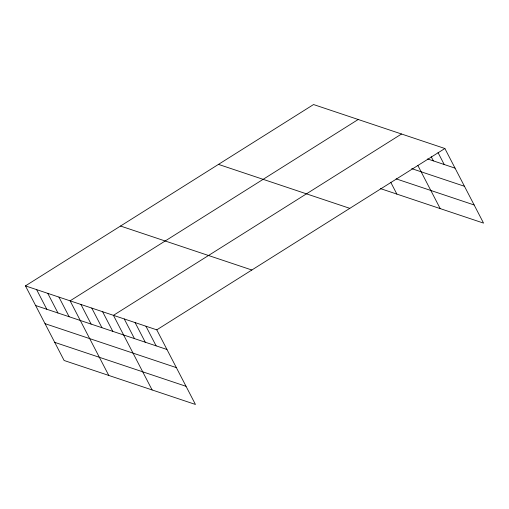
<?xml version="1.0" encoding="UTF-8"?>
<svg xmlns="http://www.w3.org/2000/svg" width="509" height="509" viewBox="0 0 509 509"><rect width="100%" height="100%" fill="white"/><g stroke="black" fill="none" stroke-linecap="round" stroke-linejoin="round"><path stroke-width="0.76" d="M25.45 285.886L156.778 329.845L195.45 404.458L64.121 360.493L25.45 285.886L313.55 104.542L444.879 148.507L483.55 223.114L380.503 188.616M358.202 119.488L70.102 300.832L108.773 375.438M401.537 134.001L113.437 315.338L152.115 389.951M156.778 329.845L444.879 148.507M427.605 158.948L455.052 168.142M411.73 168.632L464.456 186.281M396.136 178.856L474.146 204.974M218.476 164.388L349.804 208.346M120.525 226.041L251.847 270.005M35.624 305.515L166.952 349.479M45.034 323.66L176.356 367.625M54.718 342.353L186.046 386.312M438.039 152.592L444.217 164.515M431.206 156.677L433.382 160.889M417.864 165.495L440.215 208.607M390.727 182.235L396.874 194.101M145.943 326.218L156.117 345.853M135.108 322.591L145.281 342.226M124.272 318.965L134.452 338.6M102.602 311.712L112.782 331.346M91.773 308.085L101.946 327.72M80.937 304.458L91.111 324.093M58.936 297.097L69.116 316.725M47.776 293.356L57.95 312.99M36.61 289.621L46.79 309.256"/></g></svg>
